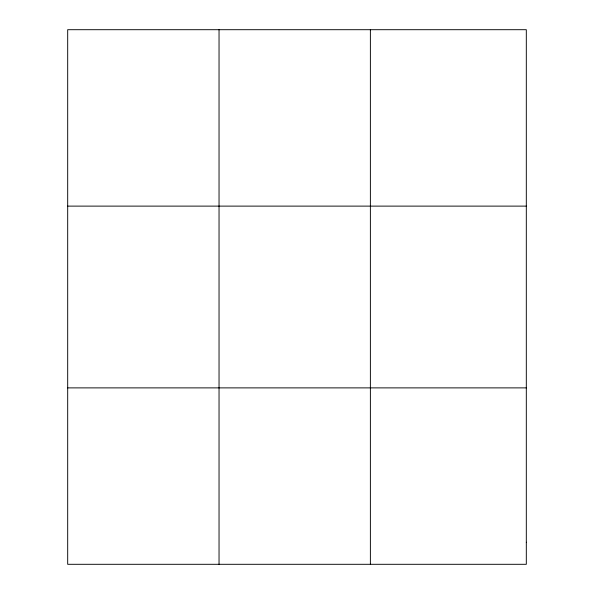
<?xml version="1.0" encoding="UTF-8"?>
<svg xmlns="http://www.w3.org/2000/svg" width="594" height="594" viewBox="0 0 594 594"><rect width="100%" height="100%" fill="white"/><g stroke="black" fill="none" stroke-linecap="round" stroke-linejoin="round"><path stroke-width="0.89" d="M219.038 564.3L219.038 29.7M370.381 564.3L370.381 29.7M67.686 206.118L526.314 206.118M67.686 387.882L526.314 387.882M526.314 542.248L526.314 564.3L67.686 564.3L67.686 29.7L526.314 29.7L526.314 542.248"/></g></svg>
